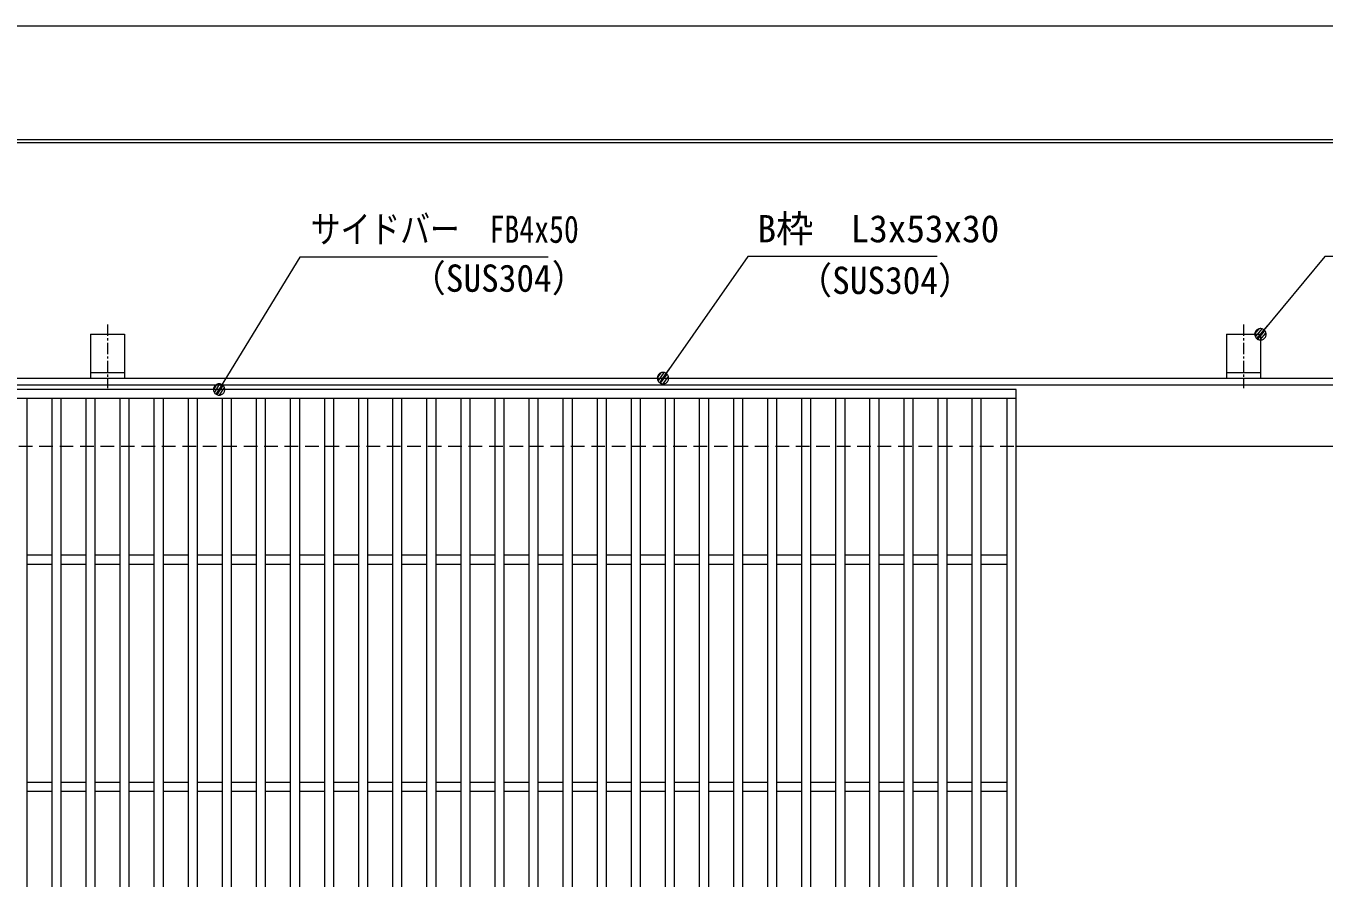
# Model space of a CAD drawing. Units: millimetres, scale not verified. Extents: x -1050 to 1050, y -742 to 742.
# Drawn here: x -231 to 340, y 367 to 742 of the extents above; entities that cross this region are included whole.
import ezdxf
from ezdxf.enums import TextEntityAlignment as Align

# ---------------------------------------------------------------- set-up
doc = ezdxf.new("R2010")
doc.units = ezdxf.units.MM
doc.header["$LTSCALE"] = 5
doc.linetypes.add('CHAIN1', pattern=[8, 5, -1, 1, -1])
doc.linetypes.add('DASHED1', pattern=[1.8, 1.2, -0.6])
for name, color, linetype, lineweight in [('0-0_7-図\u3000枠', 4, 'Continuous', 9), ('0-1_寸法注釈', 2, 'Continuous', 9), ('0-2_0', 2, 'Continuous', 9), ('0-3_DEFPOINTS', 134, 'Continuous', 9), ('0-4_蓋', 5, 'Continuous', 9), ('0-8_アンカー', 7, 'Continuous', 9), ('0-9_枠', 7, 'Continuous', 9), ('0-A_溝開口', 4, 'DASHED1', 9)]:
    doc.layers.add(name, color=color, linetype=linetype, lineweight=lineweight)
doc.styles.add('ＭＳ ゴシック', font='')
doc.styles.get('ＭＳ ゴシック').set_extended_font_data('MS Gothic')

# ---------------------------------------------------------------- blocks, each defined once
blk = doc.blocks.new('A$C5D7C781A')
at = {"layer": '0-8_アンカー'}
for p, q in [((0, 118.78), (0, 22.26)), ((0, 118.78), (75, 118.78)), ((75, 118.78), (75, 22.26)), ((75, 33.76), (0, 33.76)), ((0, 22.26), (75, 22.26))]:
    blk.add_line(p, q, dxfattribs=at)
at = {"layer": '0-8_アンカー', "color": 6, "linetype": 'CHAIN1'}
blk.add_line((37.5, 140.11), (37.5, 0), dxfattribs=at)
blk = doc.blocks.new('_Dot')
at = {"layer": '0-2_0'}
for p, q in [((-2.5, 0), (-5, 0)), ((2.445, 0.5), (-2.445, 0.5)), ((1.997, 1.5), (-1.997, 1.5)), ((2.289, -0.995), (-2.289, -0.995)), ((1.499, -1.995), (-1.499, -1.995))]:
    blk.add_line(p, q, dxfattribs=at)
for points in [[(2.5, 0), (2.48, 0.313), (2.421, 0.622), (2.324, 0.92), (2.191, 1.204), (2.023, 1.469), (1.822, 1.711), (1.594, 1.926), (1.34, 2.111), (1.064, 2.262), (0.773, 2.378), (0.468, 2.456), (0.157, 2.495), (-0.157, 2.495), (-0.468, 2.456), (-0.773, 2.378), (-1.064, 2.262), (-1.34, 2.111), (-1.594, 1.926), (-1.822, 1.711), (-2.023, 1.469), (-2.191, 1.204), (-2.324, 0.92), (-2.421, 0.622), (-2.48, 0.313), (-2.5, 0), (0, 0)], [(-2.5, 0), (-2.48, -0.313), (-2.421, -0.622), (-2.324, -0.92), (-2.191, -1.204), (-2.023, -1.469), (-1.822, -1.711), (-1.594, -1.926), (-1.34, -2.111), (-1.064, -2.262), (-0.773, -2.378), (-0.468, -2.456), (-0.157, -2.495), (0.157, -2.495), (0.468, -2.456), (0.773, -2.378), (1.064, -2.262), (1.34, -2.111), (1.594, -1.926), (1.822, -1.711), (2.023, -1.469), (2.191, -1.204), (2.324, -0.92), (2.421, -0.622), (2.48, -0.313), (2.5, 0), (0, 0)]]:
    blk.add_lwpolyline(points, close=True, dxfattribs=at)

msp = doc.modelspace()

# ---------------------------------------------------------------- linework, layer by layer
at = {"layer": '0-0_7-図\u3000枠'}
msp.add_line((-973.75, 691.25), (998.75, 691.25), dxfattribs=at)
msp.add_lwpolyline([(-975, 692.5), (1000, 692.5), (1000, -692.5)], dxfattribs=at)
at = {"layer": '0-1_寸法注釈'}
for points in [[(-1.475, 640.749), (-110.699, 640.749), (-145.749, 583.322)], [(169.797, 640.968), (86.447, 640.968), (49.664, 588.288)], [(389.478, 640.968), (340.425, 640.968), (312.702, 607.538)]]:
    msp.add_lwpolyline(points, dxfattribs=at)
at = {"layer": '0-3_DEFPOINTS'}
msp.add_lwpolyline([(-1050, -742.5), (-1050, 742.5), (1050, 742.5), (1050, -742.5)], close=True, dxfattribs=at)
at = {"layer": '0-4_蓋'}
for p, q in [((204.55, 582.475), (-790.45, 582.475)), ((204.55, 578.475), (-790.45, 578.475)), ((-230.95, 578.475), (-230.95, 236.475)), ((-219.95, 578.475), (-219.95, 236.475)), ((-215.95, 578.475), (-215.95, 236.475)), ((-204.95, 578.475), (-204.95, 236.475)), ((-200.95, 578.475), (-200.95, 236.475)), ((-189.95, 578.475), (-189.95, 236.475)), ((-185.95, 578.475), (-185.95, 236.475)), ((-174.95, 578.475), (-174.95, 236.475)), ((-170.95, 578.475), (-170.95, 236.475)), ((-159.95, 578.475), (-159.95, 236.475)), ((-155.95, 578.475), (-155.95, 236.475)), ((-144.95, 578.475), (-144.95, 236.475)), ((-140.95, 578.475), (-140.95, 236.475)), ((-129.95, 578.475), (-129.95, 236.475)), ((-125.95, 578.475), (-125.95, 236.475)), ((-114.95, 578.475), (-114.95, 236.475)), ((-110.95, 578.475), (-110.95, 236.475)), ((-99.95, 578.475), (-99.95, 236.475)), ((-95.95, 578.475), (-95.95, 236.475)), ((-84.95, 578.475), (-84.95, 236.475)), ((-80.95, 578.475), (-80.95, 236.475)), ((-69.95, 578.475), (-69.95, 236.475)), ((-65.95, 578.475), (-65.95, 236.475)), ((-54.95, 578.475), (-54.95, 236.475)), ((-50.95, 578.475), (-50.95, 236.475)), ((-39.95, 578.475), (-39.95, 236.475)), ((-35.95, 578.475), (-35.95, 236.475)), ((-24.95, 578.475), (-24.95, 236.475)), ((-20.95, 578.475), (-20.95, 236.475)), ((-9.95, 578.475), (-9.95, 236.475)), ((-5.95, 578.475), (-5.95, 236.475)), ((5.05, 578.475), (5.05, 236.475)), ((9.05, 578.475), (9.05, 236.475)), ((20.05, 578.475), (20.05, 236.475)), ((24.05, 578.475), (24.05, 236.475)), ((35.05, 578.475), (35.05, 236.475)), ((39.05, 578.475), (39.05, 236.475)), ((50.05, 578.475), (50.05, 236.475)), ((54.05, 578.475), (54.05, 236.475)), ((65.05, 578.475), (65.05, 236.475)), ((69.05, 578.475), (69.05, 236.475)), ((80.05, 578.475), (80.05, 236.475)), ((84.05, 578.475), (84.05, 236.475)), ((95.05, 578.475), (95.05, 236.475)), ((99.05, 578.475), (99.05, 236.475)), ((110.05, 578.475), (110.05, 236.475)), ((114.05, 578.475), (114.05, 236.475)), ((125.05, 578.475), (125.05, 236.475)), ((129.05, 578.475), (129.05, 236.475)), ((140.05, 578.475), (140.05, 236.475)), ((144.05, 578.475), (144.05, 236.475)), ((155.05, 578.475), (155.05, 236.475)), ((159.05, 578.475), (159.05, 236.475)), ((170.05, 578.475), (170.05, 236.475)), ((174.05, 578.475), (174.05, 236.475)), ((185.05, 578.475), (185.05, 236.475)), ((189.05, 578.475), (189.05, 236.475)), ((200.55, 236.475), (200.55, 578.475)), ((204.55, 232.475), (204.55, 582.475)), ((-219.95, 509.475), (-230.95, 509.475)), ((-204.95, 509.475), (-215.95, 509.475)), ((-189.95, 509.475), (-200.95, 509.475)), ((-174.95, 509.475), (-185.95, 509.475)), ((-159.95, 509.475), (-170.95, 509.475)), ((-144.95, 509.475), (-155.95, 509.475)), ((-129.95, 509.475), (-140.95, 509.475)), ((-114.95, 509.475), (-125.95, 509.475)), ((-99.95, 509.475), (-110.95, 509.475)), ((-84.95, 509.475), (-95.95, 509.475)), ((-69.95, 509.475), (-80.95, 509.475)), ((-54.95, 509.475), (-65.95, 509.475)), ((-39.95, 509.475), (-50.95, 509.475)), ((-24.95, 509.475), (-35.95, 509.475)), ((-9.95, 509.475), (-20.95, 509.475)), ((5.05, 509.475), (-5.95, 509.475)), ((20.05, 509.475), (9.05, 509.475)), ((35.05, 509.475), (24.05, 509.475)), ((50.05, 509.475), (39.05, 509.475)), ((65.05, 509.475), (54.05, 509.475)), ((80.05, 509.475), (69.05, 509.475)), ((95.05, 509.475), (84.05, 509.475)), ((110.05, 509.475), (99.05, 509.475)), ((125.05, 509.475), (114.05, 509.475)), ((140.05, 509.475), (129.05, 509.475)), ((155.05, 509.475), (144.05, 509.475)), ((170.05, 509.475), (159.05, 509.475)), ((185.05, 509.475), (174.05, 509.475)), ((200.55, 509.475), (189.05, 509.475)), ((-219.95, 505.475), (-230.95, 505.475)), ((-204.95, 505.475), (-215.95, 505.475)), ((-189.95, 505.475), (-200.95, 505.475)), ((-174.95, 505.475), (-185.95, 505.475)), ((-159.95, 505.475), (-170.95, 505.475)), ((-144.95, 505.475), (-155.95, 505.475)), ((-129.95, 505.475), (-140.95, 505.475)), ((-114.95, 505.475), (-125.95, 505.475)), ((-99.95, 505.475), (-110.95, 505.475)), ((-84.95, 505.475), (-95.95, 505.475)), ((-69.95, 505.475), (-80.95, 505.475)), ((-54.95, 505.475), (-65.95, 505.475)), ((-39.95, 505.475), (-50.95, 505.475)), ((-24.95, 505.475), (-35.95, 505.475)), ((-9.95, 505.475), (-20.95, 505.475)), ((5.05, 505.475), (-5.95, 505.475)), ((20.05, 505.475), (9.05, 505.475)), ((35.05, 505.475), (24.05, 505.475)), ((50.05, 505.475), (39.05, 505.475)), ((65.05, 505.475), (54.05, 505.475)), ((80.05, 505.475), (69.05, 505.475)), ((95.05, 505.475), (84.05, 505.475)), ((110.05, 505.475), (99.05, 505.475)), ((125.05, 505.475), (114.05, 505.475)), ((140.05, 505.475), (129.05, 505.475)), ((155.05, 505.475), (144.05, 505.475)), ((170.05, 505.475), (159.05, 505.475)), ((185.05, 505.475), (174.05, 505.475)), ((200.55, 505.475), (189.05, 505.475)), ((-219.95, 409.475), (-230.95, 409.475)), ((-204.95, 409.475), (-215.95, 409.475)), ((-189.95, 409.475), (-200.95, 409.475)), ((-174.95, 409.475), (-185.95, 409.475)), ((-159.95, 409.475), (-170.95, 409.475)), ((-144.95, 409.475), (-155.95, 409.475)), ((-129.95, 409.475), (-140.95, 409.475)), ((-114.95, 409.475), (-125.95, 409.475)), ((-99.95, 409.475), (-110.95, 409.475)), ((-84.95, 409.475), (-95.95, 409.475)), ((-69.95, 409.475), (-80.95, 409.475)), ((-54.95, 409.475), (-65.95, 409.475)), ((-39.95, 409.475), (-50.95, 409.475)), ((-24.95, 409.475), (-35.95, 409.475)), ((-9.95, 409.475), (-20.95, 409.475)), ((5.05, 409.475), (-5.95, 409.475)), ((20.05, 409.475), (9.05, 409.475)), ((35.05, 409.475), (24.05, 409.475)), ((50.05, 409.475), (39.05, 409.475)), ((65.05, 409.475), (54.05, 409.475)), ((80.05, 409.475), (69.05, 409.475)), ((95.05, 409.475), (84.05, 409.475)), ((110.05, 409.475), (99.05, 409.475)), ((125.05, 409.475), (114.05, 409.475)), ((140.05, 409.475), (129.05, 409.475)), ((155.05, 409.475), (144.05, 409.475)), ((170.05, 409.475), (159.05, 409.475)), ((185.05, 409.475), (174.05, 409.475)), ((200.55, 409.475), (189.05, 409.475)), ((-219.95, 405.475), (-230.95, 405.475)), ((-204.95, 405.475), (-215.95, 405.475)), ((-189.95, 405.475), (-200.95, 405.475)), ((-174.95, 405.475), (-185.95, 405.475)), ((-159.95, 405.475), (-170.95, 405.475)), ((-144.95, 405.475), (-155.95, 405.475)), ((-129.95, 405.475), (-140.95, 405.475)), ((-114.95, 405.475), (-125.95, 405.475)), ((-99.95, 405.475), (-110.95, 405.475)), ((-84.95, 405.475), (-95.95, 405.475)), ((-69.95, 405.475), (-80.95, 405.475)), ((-54.95, 405.475), (-65.95, 405.475)), ((-39.95, 405.475), (-50.95, 405.475)), ((-24.95, 405.475), (-35.95, 405.475)), ((-9.95, 405.475), (-20.95, 405.475)), ((5.05, 405.475), (-5.95, 405.475)), ((20.05, 405.475), (9.05, 405.475)), ((35.05, 405.475), (24.05, 405.475)), ((50.05, 405.475), (39.05, 405.475)), ((65.05, 405.475), (54.05, 405.475)), ((80.05, 405.475), (69.05, 405.475)), ((95.05, 405.475), (84.05, 405.475)), ((110.05, 405.475), (99.05, 405.475)), ((125.05, 405.475), (114.05, 405.475)), ((140.05, 405.475), (129.05, 405.475)), ((155.05, 405.475), (144.05, 405.475)), ((170.05, 405.475), (159.05, 405.475)), ((185.05, 405.475), (174.05, 405.475)), ((200.55, 405.475), (189.05, 405.475))]:
    msp.add_line(p, q, dxfattribs=at)
at = {"layer": '0-9_枠'}
for p, q in [((-795.45, 587.475), (409.55, 587.475)), ((-792.45, 584.475), (407.714, 584.475)), ((204.55, 557.475), (409.55, 557.475))]:
    msp.add_line(p, q, dxfattribs=at)
at = {"layer": '0-A_溝開口'}
msp.add_line((-765.45, 557.475), (204.55, 557.475), dxfattribs=at)

# ---------------------------------------------------------------- block references
at = {"layer": '0-1_寸法注釈'}
for p, rotation in [((312.05, 606.779), 229.33113), ((49.081, 587.475), 234.35189), ((-146.281, 582.475), 237.88131)]:
    msp.add_blockref('_Dot', p, dxfattribs=dict(at, rotation=rotation))
at = {"layer": '0-8_アンカー', "xscale": 0.2, "yscale": 0.2}
for p in [(-202.95, 583.023), (297.05, 583.023)]:
    msp.add_blockref('A$C5D7C781A', p, dxfattribs=at)

# ---------------------------------------------------------------- texts
at = {"layer": '0-1_寸法注釈', "color": 7, "style": 'ＭＳ ゴシック'}
for s, width, p in [('サイドバー\u3000FB4x50', 0.8, (-105.921, 643.436)), ('（SUS304）', 0.95, (-62.079, 621.881)), ('（SUS304）', 0.95, (107.958, 620.919))]:
    msp.add_text(s, height=12.02, dxfattribs=dict(at, width=width)).set_placement(p, align=Align.BOTTOM_LEFT)
msp.add_text('B枠\u3000L3x53x30', height=12.02, dxfattribs=at).set_placement((90.7, 643.655), align=Align.BOTTOM_LEFT)

doc.saveas('drawing.dxf')
